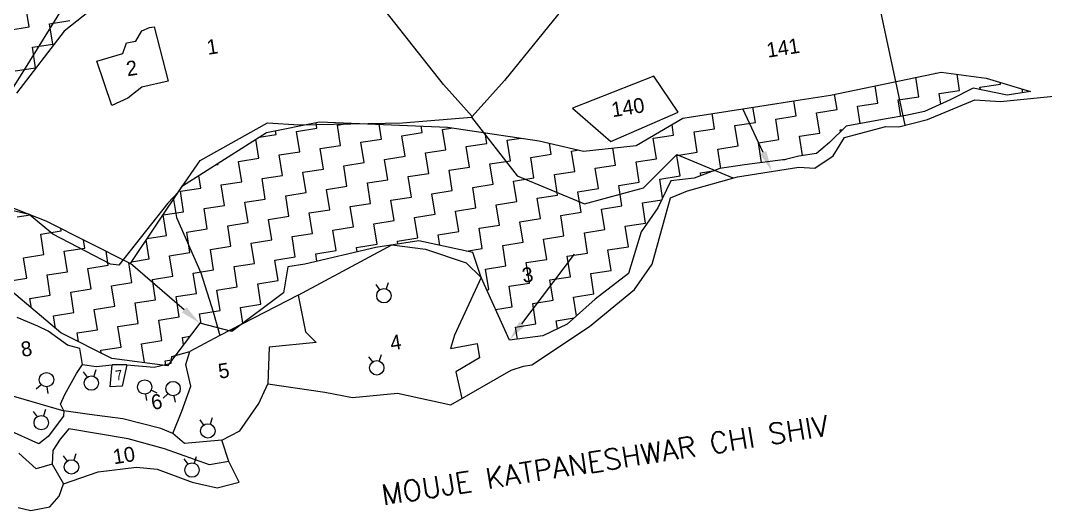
# Model space of a CAD drawing. Header units: metres. Extents: x 327602 to 331482, y 1805743 to 1809542.
# Drawn here: x 328862 to 330089, y 1806169 to 1806756 of the extents above; entities that cross this region are included whole.
import ezdxf
from ezdxf.enums import TextEntityAlignment as Align

# ---------------------------------------------------------------- set-up
doc = ezdxf.new("R2010")
doc.units = ezdxf.units.M
doc.header["$MEASUREMENT"] = 0
for name, color, linetype in [('POLY_HATCH', 12, 'Continuous'), ('POLY_PARCEL', 6, 'Continuous'), ('POLY_WATER', 4, 'Continuous'), ('SYM_ARROW', 1, 'Continuous'), ('TEXT_MAPOUT', 7, 'Continuous'), ('TEXT_PARCEL', 7, 'Continuous'), ('V_BOUND_LINE', 7, 'Continuous')]:
    doc.layers.add(name, color=color, linetype=linetype)
doc.styles.get("Standard").update_dxf_attribs({"font": 'simplex.shx'})
doc.styles.add('TEXT_MAP', font='', dxfattribs={"height": 0.2})
doc.styles.get('TEXT_MAP').set_extended_font_data('Kruti Dev 050')

msp = doc.modelspace()

# ---------------------------------------------------------------- linework, layer by layer
for points in [[(329287.4, 1806439.5), (329292.1, 1806433.1)], [(329302.4, 1806441.8), (329299.9, 1806434.3)], [(329278.9, 1806353.2), (329283.6, 1806346.9)], [(329293.9, 1806355.6), (329291.4, 1806348.1)], [(328937.5, 1806334.9), (328942.1, 1806328.6)], [(328952.5, 1806337.3), (328950, 1806329.8)], [(328881.2, 1806314.7), (328887.1, 1806319.9)], [(328895.4, 1806309.3), (328894.5, 1806317.1)], [(329013.6, 1806300.7), (329012.3, 1806308.4)], [(329025.8, 1806309.7), (329018.7, 1806313.2)], [(329033.3, 1806303.4), (329038.9, 1806308.9)], [(329047.7, 1806298.7), (329046.4, 1806306.5)], [(328877.5, 1806287.5), (328882.2, 1806281.1)], [(328892.5, 1806289.8), (328890, 1806282.3)], [(329091.8, 1806280), (329089.3, 1806272.6)], [(329076.8, 1806277.7), (329081.5, 1806271.3)], [(328913.6, 1806234.6), (328918.3, 1806228.2)], [(328928.6, 1806236.9), (328926.1, 1806229.4)], [(329057.8, 1806230.8), (329062.5, 1806224.4)], [(329072.8, 1806233.2), (329070.3, 1806225.7)]]:
    msp.add_lwpolyline(points)
for centre in [(329297.2, 1806426.2), (329288.7, 1806339.9), (328893.5, 1806325.7), (328947.2, 1806321.6), (329011, 1806316.9), (329045, 1806315), (328887.3, 1806274.2), (329086.6, 1806264.4), (328923.4, 1806221.3), (329067.6, 1806217.5)]:
    msp.add_circle(centre, 8.62)
at = {"layer": 'POLY_HATCH'}
for p, q in [((329000.1, 1806810.8), (328914.7, 1806743.1)), ((328914.7, 1806743.1), (328857.5, 1806668.6)), ((329831.4, 1806666.3), (329964, 1806694)), ((329964, 1806694), (330018, 1806686.5)), ((330018, 1806686.5), (330070.9, 1806670.6)), ((330002.3, 1806674.8), (329974.6, 1806660.9)), ((330043.1, 1806666.2), (330002.3, 1806674.8)), ((329726.7, 1806650), (329795.4, 1806660.7)), ((329795.4, 1806660.7), (329831.4, 1806666.3)), ((329974.6, 1806660.9), (329944.2, 1806646.6)), ((330070.9, 1806670.6), (330043.1, 1806666.2)), ((329654.9, 1806638.7), (329726.7, 1806650)), ((329944.2, 1806646.6), (329921.8, 1806641.8)), ((329944.2, 1806646.6), (329944.2, 1806646.6)), ((329156.7, 1806621.5), (329220.3, 1806634.6)), ((329220.3, 1806634.6), (329373.3, 1806628.2)), ((329599.2, 1806606), (329654.9, 1806638.7)), ((329898, 1806638), (329850.4, 1806629.2)), ((329921.8, 1806641.8), (329898, 1806638)), ((329373.3, 1806628.2), (329483.1, 1806611.8)), ((329850.4, 1806629.2), (329830.3, 1806609.8)), ((329056.3, 1806557.8), (329156.7, 1806621.5)), ((329483.1, 1806611.8), (329536.2, 1806599.4)), ((329830.3, 1806609.8), (329814.7, 1806596.5)), ((329536.2, 1806599.4), (329599.2, 1806606)), ((329777.8, 1806589.4), (329728.5, 1806583)), ((329793.5, 1806593.2), (329777.8, 1806589.4)), ((329814.7, 1806596.5), (329793.5, 1806593.2)), ((329699.3, 1806578.4), (329668.5, 1806566.8)), ((329728.5, 1806583), (329699.3, 1806578.4)), ((329640.5, 1806563.8), (329625.1, 1806531.5)), ((329668.5, 1806566.8), (329640.5, 1806563.8)), ((328994, 1806464.9), (329056.3, 1806557.8)), ((328826.1, 1806542.2), (328892.6, 1806515.9)), ((329625.1, 1806531.5), (329605.2, 1806502.6)), ((328892.6, 1806515.9), (328994, 1806464.9)), ((329605.2, 1806502.6), (329589.9, 1806452.7)), ((329339.2, 1806491.8), (329287.6, 1806483.8)), ((329403.8, 1806478), (329339.2, 1806491.8)), ((329287.6, 1806483.8), (329202.7, 1806464.1)), ((329413.4, 1806447.9), (329403.8, 1806478)), ((329202.7, 1806464.1), (329182.4, 1806460.9)), ((329182.4, 1806460.9), (329176.9, 1806429.6)), ((329589.9, 1806452.7), (329549.8, 1806422)), ((328910.8, 1806381.6), (328838.9, 1806442.3)), ((329447.4, 1806372.9), (329413.4, 1806447.9)), ((329176.9, 1806429.6), (329115.4, 1806383.2)), ((329549.8, 1806422), (329516.4, 1806392.3)), ((329077, 1806393.2), (329038.5, 1806342.4)), ((329115.4, 1806383.2), (329077, 1806393.2)), ((329516.4, 1806392.3), (329487.4, 1806378.2)), ((328971.6, 1806351.1), (328910.8, 1806381.6)), ((329487.4, 1806378.2), (329447.4, 1806372.9)), ((329038.5, 1806342.4), (328971.6, 1806351.1))]:
    msp.add_line(p, q, dxfattribs=at)
at = {"layer": 'POLY_HATCH', "linetype": 'Continuous'}
for p, q in [((328872.8, 1806748.1), (328868.9, 1806772.5)), ((328848.3, 1806744.3), (328872.8, 1806748.1)), ((328897.2, 1806751.9), (328921.6, 1806755.7)), ((328901, 1806727.5), (328897.2, 1806751.9)), ((328876.6, 1806723.7), (328901, 1806727.5)), ((328880.4, 1806699.2), (328876.6, 1806723.7)), ((328856, 1806695.4), (328880.4, 1806699.2)), ((329937.1, 1806664.4), (329933.5, 1806687.7)), ((329957.2, 1806692.6), (329957.7, 1806692.7)), ((329957.7, 1806692.7), (329957.7, 1806692.7)), ((329986, 1806672.1), (329983, 1806691.4)), ((329888.3, 1806656.8), (329885, 1806677.5)), ((329961.5, 1806668.3), (329986, 1806672.1)), ((330010.4, 1806675.9), (330034.8, 1806679.7)), ((330010.9, 1806673), (330010.4, 1806675.9)), ((330034.8, 1806679.7), (330034.6, 1806681.5)), ((330061.5, 1806669.1), (330060.8, 1806673.6)), ((329790.5, 1806641.5), (329787.7, 1806659.5)), ((329839.4, 1806649.1), (329836.5, 1806667.4)), ((329912.7, 1806660.6), (329937.1, 1806664.4)), ((329915.8, 1806640.8), (329912.7, 1806660.6)), ((329963.5, 1806655.7), (329961.5, 1806668.3)), ((329741.7, 1806633.8), (329738.8, 1806651.9)), ((329815, 1806645.3), (329839.4, 1806649.1)), ((329863.8, 1806653), (329888.3, 1806656.8)), ((329867.1, 1806632.3), (329863.8, 1806653)), ((329692.8, 1806626.2), (329690, 1806644.2)), ((329766.1, 1806637.7), (329790.5, 1806641.5)), ((329769.9, 1806613.2), (329766.1, 1806637.7)), ((329818.8, 1806620.9), (329815, 1806645.3)), ((329168.3, 1806619.2), (329167.6, 1806623.7)), ((329192.7, 1806623), (329217.1, 1806626.8)), ((329196.5, 1806598.5), (329192.7, 1806623)), ((329217.1, 1806626.8), (329216.1, 1806633.7)), ((329241.6, 1806630.6), (329257.1, 1806633.1)), ((329245.4, 1806606.2), (329241.6, 1806630.6)), ((329294.3, 1806613.8), (329291.5, 1806631.6)), ((329343.1, 1806621.5), (329341.9, 1806629.5)), ((329367.5, 1806625.3), (329379.7, 1806627.2)), ((329371.4, 1806600.9), (329367.5, 1806625.3)), ((329643.9, 1806618.5), (329642, 1806631.1)), ((329668.4, 1806622.4), (329692.8, 1806626.2)), ((329672.2, 1806597.9), (329668.4, 1806622.4)), ((329717.2, 1806630), (329741.7, 1806633.8)), ((329721.1, 1806605.6), (329717.2, 1806630)), ((329843.2, 1806624.7), (329846.2, 1806625.2)), ((329843.5, 1806622.6), (329843.2, 1806624.7)), ((329147.7, 1806590.9), (329144.1, 1806613.5)), ((329148.1, 1806616), (329168.3, 1806619.2)), ((329269.8, 1806610), (329294.3, 1806613.8)), ((329273.7, 1806585.6), (329269.8, 1806610)), ((329318.7, 1806617.7), (329343.1, 1806621.5)), ((329322.5, 1806593.2), (329318.7, 1806617.7)), ((329420.2, 1806608.5), (329418.2, 1806621.5)), ((329444.7, 1806612.4), (329461.6, 1806615)), ((329448.5, 1806587.9), (329444.7, 1806612.4)), ((329619.5, 1806614.7), (329643.9, 1806618.5)), ((329623.3, 1806590.3), (329619.5, 1806614.7)), ((329745.5, 1806609.4), (329769.9, 1806613.2)), ((329794.4, 1806617.1), (329818.8, 1806620.9)), ((329798, 1806593.9), (329794.4, 1806617.1)), ((329172.1, 1806594.7), (329196.5, 1806598.5)), ((329221, 1806602.4), (329245.4, 1806606.2)), ((329224.8, 1806577.9), (329221, 1806602.4)), ((329346.9, 1806597.1), (329371.4, 1806600.9)), ((329395.8, 1806604.7), (329420.2, 1806608.5)), ((329399.6, 1806580.3), (329395.8, 1806604.7)), ((329497.4, 1806595.6), (329495.3, 1806609)), ((329521.8, 1806599.4), (329530.3, 1806600.7)), ((329525.6, 1806575), (329521.8, 1806599.4)), ((329574.5, 1806582.6), (329571.3, 1806603.1)), ((329647.8, 1806594.1), (329672.2, 1806597.9)), ((329696.6, 1806601.8), (329721.1, 1806605.6)), ((329700.3, 1806578.6), (329696.6, 1806601.8)), ((329749.2, 1806585.7), (329745.5, 1806609.4)), ((329123.2, 1806587.1), (329147.7, 1806590.9)), ((329127.1, 1806562.6), (329123.2, 1806587.1)), ((329175.9, 1806570.3), (329172.1, 1806594.7)), ((329249.2, 1806581.8), (329273.7, 1806585.6)), ((329298.1, 1806589.4), (329322.5, 1806593.2)), ((329301.9, 1806565), (329298.1, 1806589.4)), ((329350.8, 1806572.6), (329346.9, 1806597.1)), ((329424.1, 1806584.1), (329448.5, 1806587.9)), ((329472.9, 1806591.8), (329497.4, 1806595.6)), ((329476.7, 1806567.3), (329472.9, 1806591.8)), ((329598.9, 1806586.5), (329623.3, 1806590.3)), ((329602.7, 1806562), (329598.9, 1806586.5)), ((329651.6, 1806569.7), (329647.8, 1806594.1)), ((329775.3, 1806589), (329778.6, 1806589.6)), ((329095.7, 1806582.8), (329098.8, 1806583.2)), ((329098.8, 1806583.2), (329098.6, 1806584.6)), ((329200.4, 1806574.1), (329224.8, 1806577.9)), ((329204.2, 1806549.7), (329200.4, 1806574.1)), ((329253, 1806557.3), (329249.2, 1806581.8)), ((329375.2, 1806576.5), (329399.6, 1806580.3)), ((329379, 1806552), (329375.2, 1806576.5)), ((329427.9, 1806559.7), (329424.1, 1806584.1)), ((329501.2, 1806571.2), (329525.6, 1806575)), ((329550, 1806578.8), (329574.5, 1806582.6)), ((329553.9, 1806554.4), (329550, 1806578.8)), ((329676, 1806573.5), (329693.5, 1806576.2)), ((329676.6, 1806569.9), (329676, 1806573.5)), ((329078.2, 1806555), (329075.8, 1806570.2)), ((329102.6, 1806558.8), (329127.1, 1806562.6)), ((329151.5, 1806566.5), (329175.9, 1806570.3)), ((329155.3, 1806542), (329151.5, 1806566.5)), ((329277.5, 1806561.2), (329301.9, 1806565)), ((329281.3, 1806536.7), (329277.5, 1806561.2)), ((329326.3, 1806568.8), (329350.8, 1806572.6)), ((329330.2, 1806544.4), (329326.3, 1806568.8)), ((329452.3, 1806563.5), (329476.7, 1806567.3)), ((329456.1, 1806539.1), (329452.3, 1806563.5)), ((329505, 1806546.7), (329501.2, 1806571.2)), ((329578.3, 1806558.2), (329602.7, 1806562)), ((329627.2, 1806565.8), (329651.6, 1806569.7)), ((329630.7, 1806543.3), (329627.2, 1806565.8)), ((329053.8, 1806551.2), (329078.2, 1806555)), ((329057.6, 1806526.7), (329053.8, 1806551.2)), ((329106.5, 1806534.4), (329102.6, 1806558.8)), ((329179.8, 1806545.9), (329204.2, 1806549.7)), ((329228.6, 1806553.5), (329253, 1806557.3)), ((329232.4, 1806529.1), (329228.6, 1806553.5)), ((329354.6, 1806548.2), (329379, 1806552)), ((329403.5, 1806555.9), (329427.9, 1806559.7)), ((329407.3, 1806531.4), (329403.5, 1806555.9)), ((329529.4, 1806550.5), (329553.9, 1806554.4)), ((329533.3, 1806526.1), (329529.4, 1806550.5)), ((329582.1, 1806533.8), (329578.3, 1806558.2)), ((329130.9, 1806538.2), (329155.3, 1806542)), ((329134.7, 1806513.8), (329130.9, 1806538.2)), ((329183.6, 1806521.4), (329179.8, 1806545.9)), ((329256.9, 1806532.9), (329281.3, 1806536.7)), ((329305.7, 1806540.6), (329330.2, 1806544.4)), ((329309.6, 1806516.1), (329305.7, 1806540.6)), ((329358.4, 1806523.8), (329354.6, 1806548.2)), ((329431.7, 1806535.2), (329456.1, 1806539.1)), ((329480.6, 1806542.9), (329505, 1806546.7)), ((329484.4, 1806518.5), (329480.6, 1806542.9)), ((329606.6, 1806537.6), (329629.7, 1806541.2)), ((329610.4, 1806513.2), (329606.6, 1806537.6)), ((329033.2, 1806522.9), (329057.6, 1806526.7)), ((329082, 1806530.6), (329106.5, 1806534.4)), ((329085.9, 1806506.1), (329082, 1806530.6)), ((329208, 1806525.3), (329232.4, 1806529.1)), ((329211.8, 1806500.8), (329208, 1806525.3)), ((329260.7, 1806508.5), (329256.9, 1806532.9)), ((329334, 1806519.9), (329358.4, 1806523.8)), ((329382.8, 1806527.6), (329407.3, 1806531.4)), ((329386.7, 1806503.2), (329382.8, 1806527.6)), ((329435.5, 1806510.8), (329431.7, 1806535.2)), ((329508.8, 1806522.3), (329533.3, 1806526.1)), ((329557.7, 1806529.9), (329582.1, 1806533.8)), ((329561.5, 1806505.5), (329557.7, 1806529.9)), ((328858.3, 1806520.6), (328874.4, 1806523.1)), ((329037, 1806498.5), (329033.2, 1806522.9)), ((329110.3, 1806510), (329134.7, 1806513.8)), ((329159.1, 1806517.6), (329183.6, 1806521.4)), ((329163, 1806493.2), (329159.1, 1806517.6)), ((329285.1, 1806512.3), (329309.6, 1806516.1)), ((329289, 1806487.9), (329285.1, 1806512.3)), ((329337.8, 1806495.5), (329334, 1806519.9)), ((329460, 1806514.6), (329484.4, 1806518.5)), ((329463.8, 1806490.2), (329460, 1806514.6)), ((329512.7, 1806497.9), (329508.8, 1806522.3)), ((329585.9, 1806509.3), (329610.4, 1806513.2)), ((328886.6, 1806500), (328911, 1806503.8)), ((328890.4, 1806475.5), (328886.6, 1806500)), ((328911, 1806503.8), (328910.5, 1806506.9)), ((329061.4, 1806502.3), (329085.9, 1806506.1)), ((329065.2, 1806477.9), (329061.4, 1806502.3)), ((329114.1, 1806485.5), (329110.3, 1806510)), ((329187.4, 1806497), (329211.8, 1806500.8)), ((329236.3, 1806504.6), (329260.7, 1806508.5)), ((329240.1, 1806480.2), (329236.3, 1806504.6)), ((329362.2, 1806499.3), (329386.7, 1806503.2)), ((329364.3, 1806486.4), (329362.2, 1806499.3)), ((329411.1, 1806507), (329435.5, 1806510.8)), ((329414.9, 1806482.6), (329411.1, 1806507)), ((329537.1, 1806501.7), (329561.5, 1806505.5)), ((329540.9, 1806477.3), (329537.1, 1806501.7)), ((329589.8, 1806484.9), (329585.9, 1806509.3)), ((328939.3, 1806483.2), (328937.7, 1806493.2)), ((329016.4, 1806470.2), (329012.8, 1806493)), ((329014.1, 1806494.9), (329037, 1806498.5)), ((329138.5, 1806489.3), (329163, 1806493.2)), ((329142.4, 1806464.9), (329138.5, 1806489.3)), ((329191.2, 1806472.6), (329187.4, 1806497)), ((329264.5, 1806484), (329289, 1806487.9)), ((329313.4, 1806491.7), (329337.8, 1806495.5)), ((329314, 1806487.9), (329313.4, 1806491.7)), ((329439.4, 1806486.4), (329463.8, 1806490.2)), ((329488.2, 1806494), (329512.7, 1806497.9)), ((329492, 1806469.6), (329488.2, 1806494)), ((328866, 1806471.7), (328890.4, 1806475.5)), ((328914.8, 1806479.4), (328939.3, 1806483.2)), ((328918.7, 1806454.9), (328914.8, 1806479.4)), ((328967.5, 1806462.6), (328964.9, 1806479.6)), ((329040.8, 1806474), (329065.2, 1806477.9)), ((329089.7, 1806481.7), (329114.1, 1806485.5)), ((329093.5, 1806457.3), (329089.7, 1806481.7)), ((329215.7, 1806476.4), (329240.1, 1806480.2)), ((329217.1, 1806467.4), (329215.7, 1806476.4)), ((329265.4, 1806478.6), (329264.5, 1806484)), ((329396.1, 1806479.6), (329414.9, 1806482.6)), ((329443.2, 1806462), (329439.4, 1806486.4)), ((329516.5, 1806473.4), (329540.9, 1806477.3)), ((329565.3, 1806481.1), (329589.8, 1806484.9)), ((329569.2, 1806456.6), (329565.3, 1806481.1)), ((328869.8, 1806447.3), (328866, 1806471.7)), ((328943.1, 1806458.7), (328967.5, 1806462.6)), ((328995.8, 1806442), (328992, 1806465.9)), ((328995.3, 1806466.9), (329016.4, 1806470.2)), ((329044.6, 1806449.6), (329040.8, 1806474)), ((329117.9, 1806461.1), (329142.4, 1806464.9)), ((329166.8, 1806468.7), (329191.2, 1806472.6)), ((329170.6, 1806444.3), (329166.8, 1806468.7)), ((329467.6, 1806465.8), (329492, 1806469.6)), ((329471.4, 1806441.3), (329467.6, 1806465.8)), ((329520.3, 1806449), (329516.5, 1806473.4)), ((328894.2, 1806451.1), (328918.7, 1806454.9)), ((328898.1, 1806426.7), (328894.2, 1806451.1)), ((328946.9, 1806434.3), (328943.1, 1806458.7)), ((329069.1, 1806453.4), (329093.5, 1806457.3)), ((329072.9, 1806429), (329069.1, 1806453.4)), ((329121.8, 1806436.7), (329117.9, 1806461.1)), ((329418.8, 1806458.1), (329443.2, 1806462)), ((329422.6, 1806433.7), (329418.8, 1806458.1)), ((329544.7, 1806452.8), (329569.2, 1806456.6)), ((329548.6, 1806428.4), (329544.7, 1806452.8)), ((328845.4, 1806443.4), (328869.8, 1806447.3)), ((328971.3, 1806438.1), (328995.8, 1806442)), ((328975.2, 1806413.7), (328971.3, 1806438.1)), ((329020.2, 1806445.8), (329044.6, 1806449.6)), ((329024, 1806421.4), (329020.2, 1806445.8)), ((329146.2, 1806440.5), (329170.6, 1806444.3)), ((329150, 1806416.1), (329146.2, 1806440.5)), ((329447, 1806437.5), (329471.4, 1806441.3)), ((329495.9, 1806445.2), (329520.3, 1806449)), ((329499.7, 1806420.7), (329495.9, 1806445.2)), ((328873.6, 1806422.8), (328898.1, 1806426.7)), ((328922.5, 1806430.5), (328946.9, 1806434.3)), ((328926.3, 1806406.1), (328922.5, 1806430.5)), ((329048.5, 1806425.2), (329072.9, 1806429)), ((329097.3, 1806432.8), (329121.8, 1806436.7)), ((329101.2, 1806408.4), (329097.3, 1806432.8)), ((329420, 1806433.3), (329422.6, 1806433.7)), ((329450.8, 1806413.1), (329447, 1806437.5)), ((329524.1, 1806424.6), (329548.6, 1806428.4)), ((328875.4, 1806411.4), (328873.6, 1806422.8)), ((328950.7, 1806409.9), (328975.2, 1806413.7)), ((328999.6, 1806417.5), (329024, 1806421.4)), ((329003.4, 1806393.1), (328999.6, 1806417.5)), ((329052.3, 1806400.8), (329048.5, 1806425.2)), ((329125.6, 1806412.2), (329150, 1806416.1)), ((329475.3, 1806416.9), (329499.7, 1806420.7)), ((329479.1, 1806392.5), (329475.3, 1806416.9)), ((329527.6, 1806402.2), (329524.1, 1806424.6)), ((328901.9, 1806402.2), (328926.3, 1806406.1)), ((328904.2, 1806387.1), (328901.9, 1806402.2)), ((328954.6, 1806385.5), (328950.7, 1806409.9)), ((329076.7, 1806404.6), (329101.2, 1806408.4)), ((329078.6, 1806392.8), (329076.7, 1806404.6)), ((329128.6, 1806393.2), (329125.6, 1806412.2)), ((329430.6, 1806409.9), (329450.8, 1806413.1)), ((328979, 1806389.3), (329003.4, 1806393.1)), ((328982.8, 1806364.8), (328979, 1806389.3)), ((329027.9, 1806396.9), (329052.3, 1806400.8)), ((329031.7, 1806372.5), (329027.9, 1806396.9)), ((329454.7, 1806388.7), (329479.1, 1806392.5)), ((329503.5, 1806396.3), (329524.7, 1806399.6)), ((329505, 1806386.8), (329503.5, 1806396.3)), ((328930.1, 1806381.6), (328954.6, 1806385.5)), ((328931.8, 1806371.1), (328930.1, 1806381.6)), ((329056.1, 1806376.3), (329065.3, 1806377.8)), ((329109.7, 1806384.7), (329119.3, 1806386.2)), ((329456.9, 1806374.2), (329454.7, 1806388.7)), ((328958.4, 1806361), (328982.8, 1806364.8)), ((329007.3, 1806368.7), (329031.7, 1806372.5)), ((329010.8, 1806346.1), (329007.3, 1806368.7)), ((329057.5, 1806367.5), (329056.1, 1806376.3)), ((328958.9, 1806357.5), (328958.4, 1806361)), ((329035.5, 1806348.1), (329043.8, 1806349.4)), ((329036.3, 1806342.7), (329035.5, 1806348.1))]:
    msp.add_line(p, q, dxfattribs=at)
at = {"layer": 'POLY_PARCEL'}
for p, q in [((329368.5, 1806679.1), (329213.7, 1806876)), ((329868.9, 1806872.8), (329920.7, 1806630.4)), ((329558.4, 1806828.2), (329441.6, 1806684)), ((328866.5, 1806695.5), (328913.4, 1806771.3)), ((329007.5, 1806743.4), (329016.7, 1806747.3)), ((329016.7, 1806747.3), (329022.3, 1806748.1)), ((329022.3, 1806748.1), (329039, 1806683.1)), ((329000.5, 1806730.9), (329007.5, 1806743.4)), ((328984.9, 1806716.2), (328989.4, 1806729.1)), ((328989.4, 1806729.1), (329000.5, 1806730.9)), ((328953.6, 1806707.2), (328984.9, 1806716.2)), ((328813.5, 1806612.3), (328866.5, 1806695.5)), ((328971.8, 1806653.9), (328953.6, 1806707.2)), ((329039, 1806683.1), (329007.5, 1806675.8)), ((329441.6, 1806684), (329402.8, 1806640.9)), ((329620.3, 1806689.2), (329523, 1806650.9)), ((329649.2, 1806646), (329620.3, 1806689.2)), ((329007.5, 1806675.8), (328990.8, 1806662.6)), ((329402.8, 1806640.9), (329368.5, 1806679.1)), ((328990.8, 1806662.6), (328971.8, 1806653.9)), ((329523, 1806650.9), (329568.6, 1806611)), ((329319.3, 1806633.2), (329402, 1806640)), ((329402.8, 1806640.9), (329402, 1806640)), ((329402, 1806640), (329456.5, 1806569.6)), ((329568.6, 1806611), (329649.2, 1806646)), ((329077.2, 1806588), (329157.9, 1806633.2)), ((329157.9, 1806633.2), (329195.7, 1806631)), ((329195.7, 1806631), (329319.3, 1806633.2)), ((329051.3, 1806550.5), (329077.2, 1806588)), ((329607.9, 1806555.2), (329647.8, 1806595.1)), ((329647.8, 1806595.1), (329714.9, 1806567.2)), ((329456.5, 1806569.6), (329537.2, 1806536.1)), ((329045, 1806543.8), (329051.3, 1806550.5)), ((329537.2, 1806536.1), (329607.9, 1806555.2)), ((329038.7, 1806537.2), (328980.2, 1806462.9)), ((329045, 1806543.8), (329038.7, 1806537.2)), ((329045, 1806543.8), (329049, 1806519.9)), ((328872.9, 1806523.4), (328843.3, 1806530.2)), ((328901, 1806500.1), (328872.9, 1806523.4)), ((329049, 1806519.9), (329078.2, 1806453.6)), ((328970.3, 1806463.8), (328901, 1806500.1)), ((329194.7, 1806426.9), (329306.9, 1806487.1)), ((329306.9, 1806487.1), (329346.8, 1806481.8)), ((329346.8, 1806481.8), (329395.5, 1806465.5)), ((328980.2, 1806462.9), (328970.3, 1806463.8)), ((329395.5, 1806465.5), (329413.4, 1806447.9)), ((329078.2, 1806453.6), (329092.8, 1806407)), ((329413.4, 1806447.9), (329381.6, 1806379)), ((329194.7, 1806426.9), (329101, 1806378.6)), ((329194.7, 1806426.9), (329203.3, 1806383.1)), ((329092.8, 1806407), (329101, 1806378.6)), ((328883.1, 1806389.8), (328858.4, 1806400.1)), ((328895.6, 1806383.7), (328883.1, 1806389.8)), ((328918.7, 1806366.9), (328895.6, 1806383.7)), ((329101, 1806378.6), (329064.9, 1806359.6)), ((329203.3, 1806383.1), (329216.2, 1806370.4)), ((329381.6, 1806379), (329376.9, 1806363.2)), ((328933.5, 1806363.1), (328918.7, 1806366.9)), ((329160, 1806364.8), (329158.5, 1806320.6)), ((329216.2, 1806370.4), (329160, 1806364.8)), ((329376.9, 1806363.2), (329408.9, 1806369.1)), ((329408.9, 1806369.1), (329411.6, 1806351.8)), ((328936.5, 1806344), (328933.5, 1806363.1)), ((329042.8, 1806345.6), (329043.3, 1806353.6)), ((329043.3, 1806353.6), (329064.9, 1806359.6)), ((329060.3, 1806343.8), (329064.9, 1806359.6)), ((328929.3, 1806333.1), (328936.5, 1806344)), ((328936.5, 1806344), (328952.9, 1806341.3)), ((328952.9, 1806341.3), (328972.1, 1806343.4)), ((328969.9, 1806317.3), (328972.1, 1806343.4)), ((328989.8, 1806343.5), (328972.1, 1806343.4)), ((328989.8, 1806343.5), (328984.1, 1806317.8)), ((328989.8, 1806343.5), (329022.2, 1806340.6)), ((329022.2, 1806340.6), (329042.8, 1806345.6)), ((329066.1, 1806318.1), (329060.3, 1806343.8)), ((329411.6, 1806351.8), (329383.1, 1806334.9)), ((328915.5, 1806307.9), (328929.3, 1806333.1)), ((329383.1, 1806334.9), (329390.5, 1806303)), ((328984.1, 1806317.8), (328969.9, 1806317.3)), ((329055.4, 1806287.9), (329066.1, 1806318.1)), ((328847.1, 1806307.9), (328914.1, 1806288.2)), ((328910.2, 1806296.4), (328915.5, 1806307.9)), ((328914.1, 1806288.2), (328910.2, 1806296.4)), ((329044.5, 1806261.3), (329055.4, 1806287.9)), ((328900.2, 1806224.6), (328914, 1806201.1))]:
    msp.add_line(p, q, dxfattribs=at)
at = {"layer": 'POLY_WATER'}
for p, q in [((328913.9, 1806282), (328895.5, 1806257.8)), ((328914.1, 1806288.2), (328913.9, 1806282)), ((328944.9, 1806284.1), (328914.1, 1806288.2)), ((328984.8, 1806278.9), (328944.9, 1806284.1)), ((329030.2, 1806267.3), (328984.8, 1806278.9)), ((328884.5, 1806249), (328832.9, 1806271.9)), ((328920.2, 1806266.7), (328909.7, 1806254.4)), ((328991.3, 1806254.8), (328920.2, 1806266.7)), ((329044.5, 1806261.3), (329030.2, 1806267.3)), ((328895.5, 1806257.8), (328884.5, 1806249)), ((328909.7, 1806254.4), (328901.2, 1806240.7)), ((329034.9, 1806243), (328991.3, 1806254.8)), ((329058.8, 1806249.4), (329044.5, 1806261.3)), ((329088.5, 1806223.9), (329034.9, 1806243)), ((329103.3, 1806253.3), (329058.8, 1806249.4)), ((328881.2, 1806218.9), (328860.5, 1806237.8)), ((328901.2, 1806240.7), (328900.2, 1806224.6)), ((328900.2, 1806224.6), (328881.2, 1806218.9)), ((329111.6, 1806227.8), (329088.5, 1806223.9))]:
    msp.add_line(p, q, dxfattribs=at)
at = {"layer": 'SYM_ARROW'}
for p, q in [((329751, 1806597.6), (329726.7, 1806650)), ((329462.3, 1806392.6), (329525.4, 1806476)), ((329058.3, 1806409.4), (328994, 1806464.9))]:
    msp.add_line(p, q, dxfattribs=at)
for points in [[(329754.7, 1806599.3), (329747.3, 1806595.9), (329761.4, 1806575.2)], [(329061, 1806412.5), (329055.6, 1806406.3), (329077, 1806393.2)], [(329465.6, 1806390.1), (329459.1, 1806395.1), (329447.4, 1806372.9)]]:
    msp.add_solid(points, dxfattribs=at)
at = {"layer": 'V_BOUND_LINE'}
for p, q in [((329947.6, 1806637.3), (330004.4, 1806660.9)), ((330004.4, 1806660.9), (330035, 1806658.8)), ((330035, 1806658.8), (330098.7, 1806665.3)), ((329913.5, 1806628.5), (329947.6, 1806637.3)), ((329848.5, 1806615.6), (329897.9, 1806628.7)), ((329897.9, 1806628.7), (329913.5, 1806628.5)), ((329834.6, 1806593.5), (329848.5, 1806615.6)), ((329812.7, 1806578.9), (329834.6, 1806593.5)), ((329720.1, 1806568.7), (329793.5, 1806580.2)), ((329793.5, 1806580.2), (329812.7, 1806578.9)), ((329660.6, 1806551.6), (329720.1, 1806568.7)), ((329640.3, 1806543.3), (329660.6, 1806551.6)), ((329618.1, 1806463.8), (329640.3, 1806543.3)), ((329596.9, 1806433.7), (329618.1, 1806463.8)), ((329543.1, 1806389.5), (329596.9, 1806433.7)), ((329474.2, 1806343.4), (329543.1, 1806389.5)), ((329449.3, 1806336.9), (329464.1, 1806341.8)), ((329464.1, 1806341.8), (329474.2, 1806343.4)), ((329377.2, 1806295.4), (329449.3, 1806336.9)), ((329147.4, 1806297.3), (329158.5, 1806320.6)), ((329158.5, 1806320.6), (329226.6, 1806310.6)), ((329226.6, 1806310.6), (329259.5, 1806304.5)), ((329259.5, 1806304.5), (329313.6, 1806309.6)), ((329313.6, 1806309.6), (329377.2, 1806295.4)), ((329124.9, 1806264.4), (329147.4, 1806297.3)), ((329103.3, 1806253.3), (329124.9, 1806264.4)), ((329111.6, 1806227.8), (329103.3, 1806253.3)), ((328955.4, 1806215.5), (329001.2, 1806220.9)), ((329001.2, 1806220.9), (329025.8, 1806218.7)), ((329025.8, 1806218.7), (329068, 1806202.9)), ((329124.1, 1806203), (329111.6, 1806227.8)), ((328914, 1806201.1), (328955.4, 1806215.5)), ((328908.5, 1806186.4), (328914, 1806201.1)), ((329068, 1806202.9), (329097.6, 1806196.3)), ((329097.6, 1806196.3), (329124.1, 1806203)), ((328897.6, 1806173.5), (328908.5, 1806186.4)), ((328859.7, 1806172.7), (328874.9, 1806169)), ((328874.9, 1806169), (328897.6, 1806173.5))]:
    msp.add_line(p, q, dxfattribs=at)

# ---------------------------------------------------------------- texts
at = {"layer": 'TEXT_MAPOUT'}
msp.add_text('MOUJE KATPANESHWAR CHI SHIV', height=24.729, rotation=8.8984, dxfattribs=at).set_placement((329296.3, 1806175.3))
at = {"layer": 'TEXT_PARCEL', "style": 'TEXT_MAP'}
for s, height, p in [('1', 17.8, (329091.9, 1806724.4)), ('141', 17.8, (329774.8, 1806723)), ('2', 17.8, (328995.5, 1806698.8)), ('140', 17.8, (329589.1, 1806651.8)), ('3', 17.8, (329469.1, 1806451.3)), ('4', 17.8, (329311.3, 1806370.4)), ('8', 17.8, (328869.5, 1806362.7)), ('5', 17.8, (329105.6, 1806336.4)), ('7', 11.9, (328980.1, 1806331.1)), ('6', 17.8, (329025.3, 1806299.3)), ('10', 17.8, (328986.1, 1806235.2))]:
    msp.add_text(s, height=height, rotation=8.8984, dxfattribs=at).set_placement(p, align=Align.MIDDLE)

doc.saveas('drawing.dxf')
